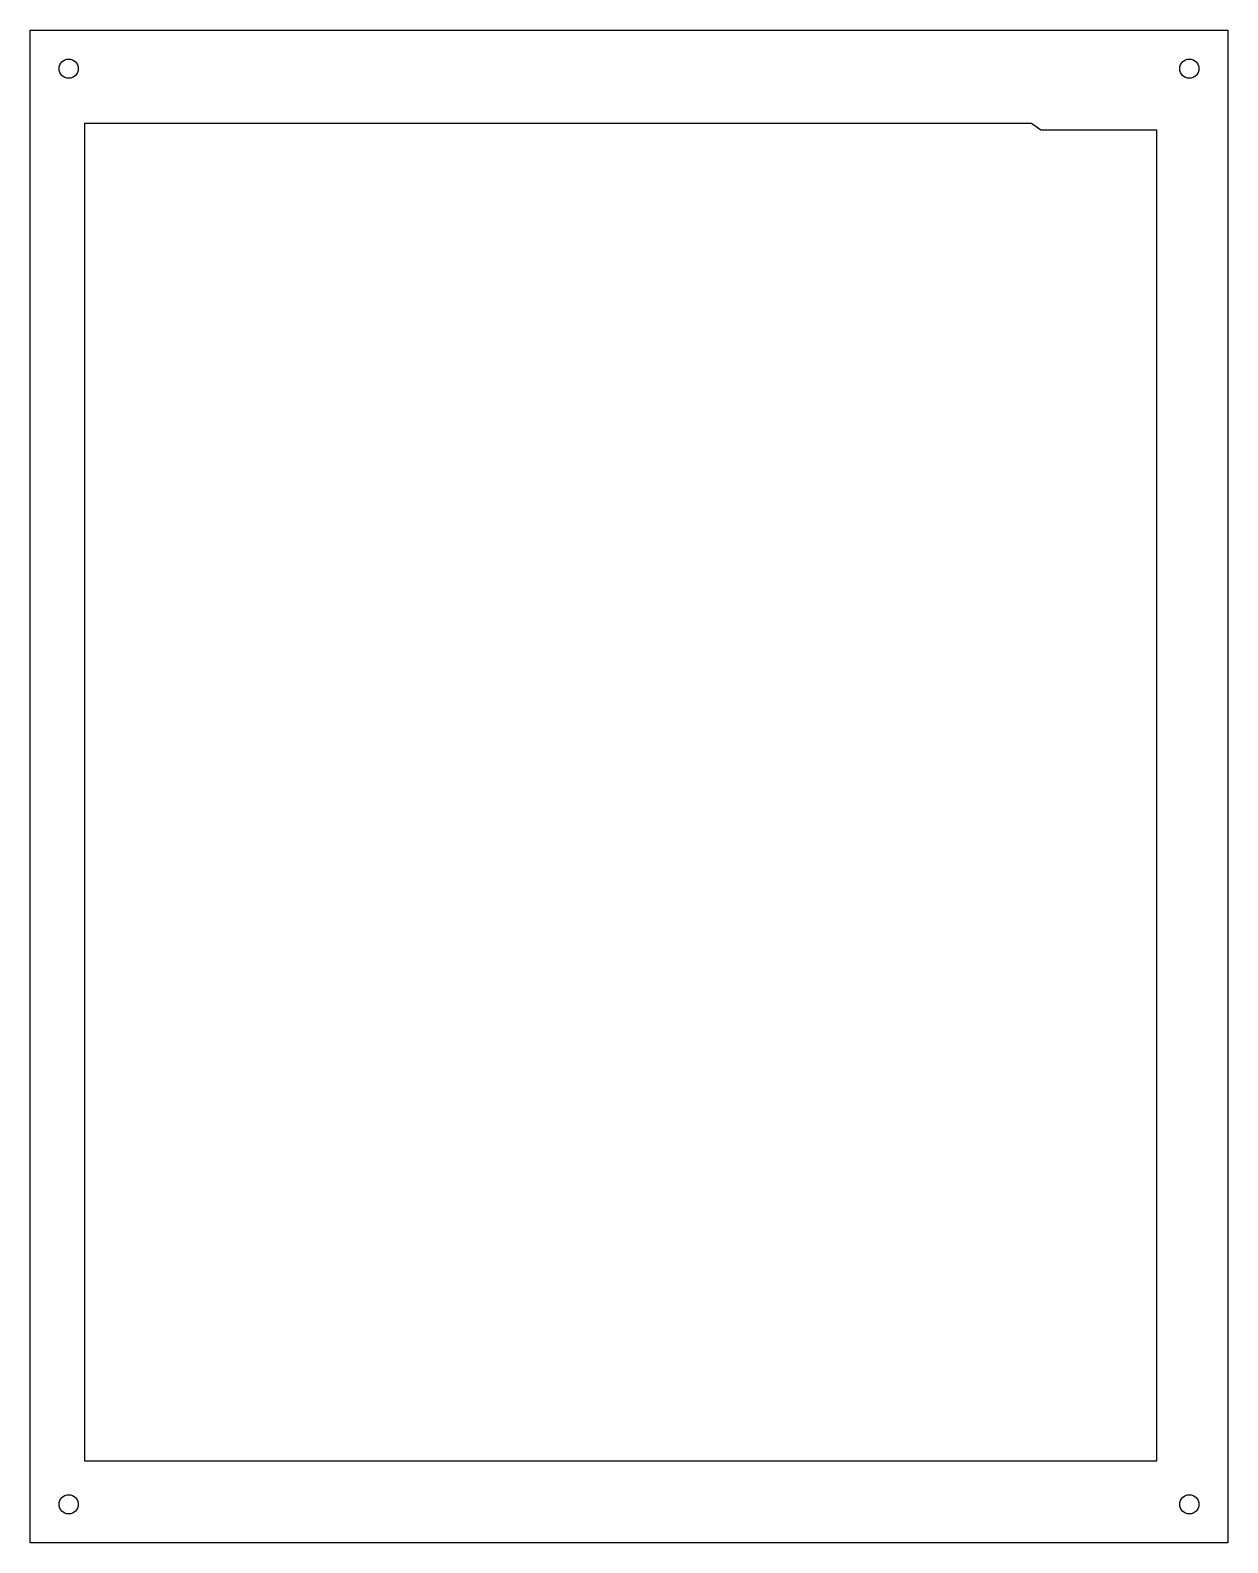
# Model space of a CAD drawing. Header units: millimetres. Extents: x -254 to -67, y 113 to 349.
import ezdxf

# ---------------------------------------------------------------- set-up
doc = ezdxf.new("R2010")
doc.units = ezdxf.units.MM
doc.layers.get('0').update_dxf_attribs({"linetype": 'CONTINUOUS'})

msp = doc.modelspace()

# ---------------------------------------------------------------- linework, layer by layer
for points in [[(-67.19, 348.84), (-67.19, 112.58), (-254.23, 112.58), (-254.23, 348.84)], [(-78.26, 333.24), (-96.4, 333.24), (-97.82, 334.28), (-245.78, 334.28), (-245.78, 125.4), (-242.4, 125.4), (-235.28, 125.4), (-78.59, 125.4), (-78.26, 125.4), (-78.26, 128.29), (-78.26, 135.4)]]:
    msp.add_lwpolyline(points, close=True)
for centre in [(-248.23, 342.84), (-73.19, 342.84), (-248.23, 118.58), (-73.19, 118.58)]:
    msp.add_circle(centre, 1.5)

doc.saveas('drawing.dxf')
